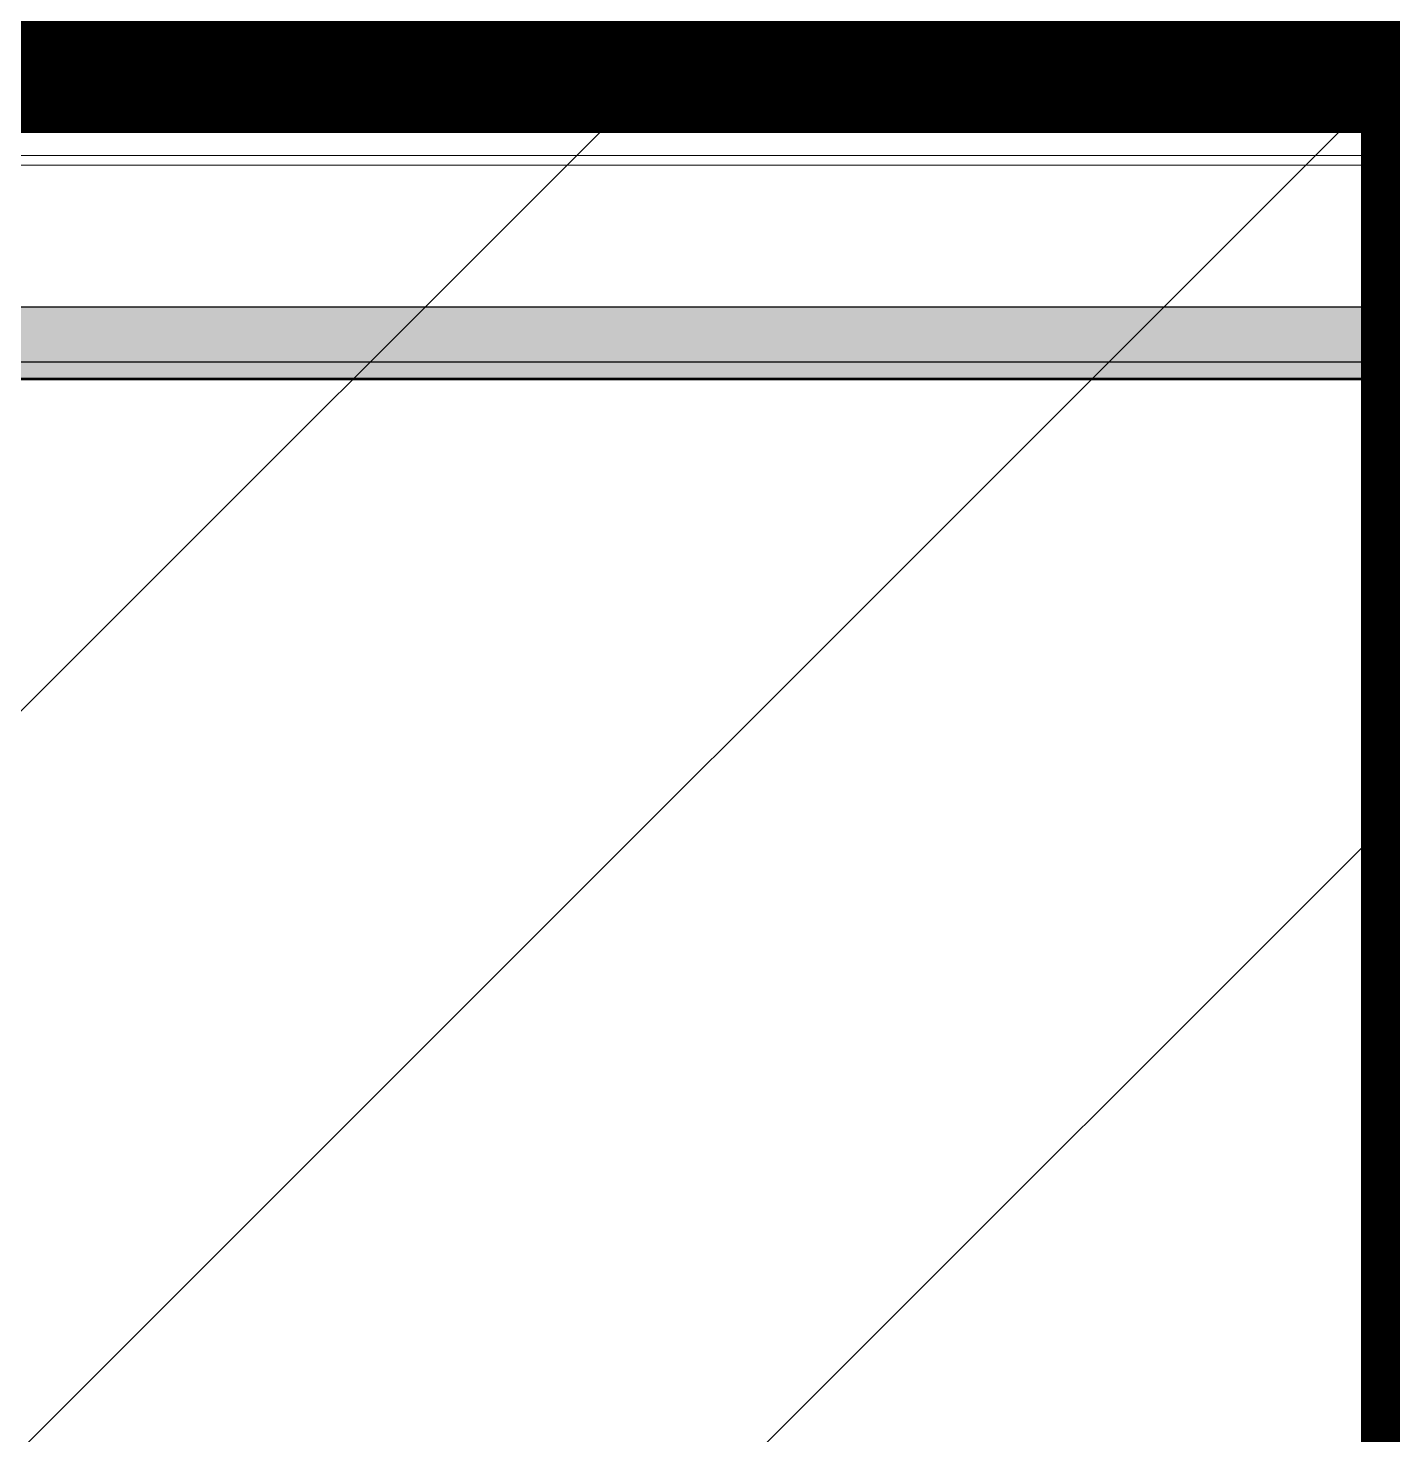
# Model space of a CAD drawing. Header units: millimetres. Extents: x 4739419 to 5837985, y 2291271 to 3446271.
# Drawn here: x 4901032 to 4903520, y 2411466 to 2414032 of the extents above; entities that cross this region are included whole.
import ezdxf

# ---------------------------------------------------------------- set-up
doc = ezdxf.new("R2010")
doc.units = ezdxf.units.MM
doc.layers.get('0').update_dxf_attribs({"color": 255})
for name, color, linetype in [('HEB-Angle joint', 1, 'Continuous'), ('HEB-Area(PC Topping)', 3, 'Continuous'), ('XR-평면도$0$A-ELEV-PATT', 9, 'Continuous')]:
    doc.layers.add(name, color=color, linetype=linetype)
for name, color, linetype, lineweight in [('XR-평면도$0$A-CNTL', 9, 'Continuous', 15), ('XR-평면도$0$A-ELEV-LIN2', 9, 'Continuous', 25), ('XR-평면도$0$A-ELEV-LIN3', 9, 'Continuous', 18)]:
    doc.layers.add(name, color=color, linetype=linetype, lineweight=lineweight)

# ---------------------------------------------------------------- blocks, each defined once
blk = doc.blocks.new('XR-평면도$0$중심선(210216)')
at = {"layer": 'XR-평면도$0$A-CNTL', "ltscale": 300}
blk.add_lwpolyline([(-10000, 77000), (186000, 77000)], dxfattribs=at)
blk = doc.blocks.new('XR-평면도$0$스크린+범퍼_기준층(도크레밸러)')
at = {"layer": 'XR-평면도$0$A-ELEV-PATT', "ltscale": 0.002}
h = blk.add_hatch(dxfattribs=at)
h.set_pattern_fill('AR-HBONE', color=256, scale=0.1, angle=450, style=0)
h.set_pattern_definition([(134.9999999999999, (-50954683.46360894, -21380461.16435627), (-14.36840979371065, 1.925005058231595e-14), [30.48, -10.16]), (224.9999999999999, (-50954690.64780895, -21380453.98015628), (-14.36840979371065, 1.925005058231595e-14), [30.47999999999999, -10.16])])
h.paths.add_polyline_path([(32.00000000023283, -4397.999999999942), (2.000000000232831, -4397.999999999942), (2.000000000232831, -601.9999999999709), (32.00000000023283, -602.0000000000291)])
h = blk.add_hatch(dxfattribs=at)
h.set_pattern_fill('AR-SAND', color=256, angle=450, style=0)
h.set_pattern_definition([(127.4999999999999, (-50954928.29214451, -21381394.80924601), (-48.94132373293423, -1.600031295983984), [0, -38.60799999999978, 0, -43.17999999999977, 0, -41.27499999999976]), (97.49999999999987, (-50954928.29214451, -21381394.80924601), (-71.68251005683534, 44.95232831380034), [0, -20.82799999999998, 0, -34.79799999999996, 0, -13.33499999999999]), (57.49999999999962, (-50954928.29214451, -21381426.05124601), (-0.143718467854471, 79.0992370241458), [0, -12.69999999999983, 0, -45.71999999999935, 0, -59.68999999999935]), (47.49999999999965, (-50954928.29214451, -21381426.05124601), (-22.29293232572153, 76.35564524722973), [0, -6.349999999999993, 0, -29.97199999999997, 0, -34.28999999999996])])
edge = h.paths.add_edge_path()
edge.add_line((123.6666666718666, -4397.999999997381), (32.00000000273576, -4397.999999999942))
edge.add_line((32.00000000279397, -4397.999999999942), (31.99999999755444, -601.9999999996217))
edge.add_line((31.99999999743886, -601.9999999996217), (123.6666666718083, -601.9999999986903))
edge.add_arc((123.6666666718666, -610.3333333320625), 8.333333333343035, 359.9999999997999, 450, ccw=False)
edge.add_line((132.0000000051223, -610.3333333320625), (132.0000000050649, -4389.666666664009))
edge.add_arc((123.6666666718666, -4389.666666664125), 8.333333333255723, 270, 360.00000000100056, ccw=False)
at = {"layer": 'XR-평면도$0$A-ELEV-LIN3'}
blk.add_line((2.328306436538696e-10, -4399.999999999942), (2.328306436538696e-10, -599.9999999999709), dxfattribs=at)
at = {"layer": 'XR-평면도$0$A-ELEV-LIN3', "linetype": 'Continuous'}
blk.add_lwpolyline([(408.7500000002328, -619.5000000037016), (408.7500000002328, -10380.5000000036), (391.2500000002324, -10380.5000000036), (391.2500000002324, -619.5000000037016)], dxfattribs=at)
at = {"layer": 'XR-평면도$0$A-ELEV-PATT'}
for p, q in [((32.00000000768341, -4397.999999999942), (32.00000000023283, -602.0000000074215)), ((132.0000000002328, -4389.666666664125), (132.0000000002328, -610.3333333320625)), ((21.8469793277327, -4381.103120453598), (13.54697932326235, -4384.520546331943)), ((21.8469793277327, -4381.103120453598), (13.54697932326235, -4384.520546331943)), ((16.55514530115761, -4381.448969915451), (13.54697932326235, -4382.687546335103)), ((16.55514530115761, -4381.448969915451), (13.54697932326235, -4382.687546335103)), ((21.8469793277327, -4382.936120457889), (13.54697932326235, -4386.353546328784)), ((21.8469793277327, -4382.936120457889), (13.54697932326235, -4386.353546328784)), ((21.8469793277327, -4384.76912045473), (13.54697932326235, -4388.186546333076)), ((21.8469793277327, -4384.76912045473), (13.54697932326235, -4388.186546333076)), ((21.8469793277327, -4386.602120451571), (13.54697932326235, -4390.019546329917)), ((21.8469793277327, -4386.602120451571), (13.54697932326235, -4390.019546329917)), ((14.54697932326235, -4377.6309999972), (14.54697932326235, -4381.883446127118)), ((14.54697932326235, -4382.687546335103), (14.54697932326235, -4383.716446123959)), ((14.54697932326235, -4384.520546331943), (14.54697932326235, -4385.549446128251)), ((14.54697932326235, -4386.353546328784), (14.54697932326235, -4387.382446125092)), ((20.8469793277327, -4377.6309999972), (20.8469793277327, -4381.103120453598)), ((20.8469793277327, -4381.907220661582), (20.8469793277327, -4382.936120457889)), ((20.8469793277327, -4383.740220658423), (20.8469793277327, -4384.76912045473)), ((20.8469793277327, -4385.573220662714), (20.8469793277327, -4386.602120451571)), ((20.8469793277327, -4387.406220659555), (20.8469793277327, -4388.435120455862)), ((2.000000000232831, -4397.999999999942), (123.6666666718666, -4397.999999999942)), ((22.94697932177223, -4403.799999996962), (12.44697932177223, -4403.799999996962)), ((12.44697932177223, -4407.499999999942), (12.44697932177223, -4403.799999996962)), ((21.8469793277327, -4388.435120455862), (13.54697932326235, -4391.852546334208)), ((21.8469793277327, -4388.435120455862), (13.54697932326235, -4391.852546334208)), ((21.8469793277327, -4390.268120452703), (13.54697932326235, -4393.685546331049)), ((21.8469793277327, -4390.268120452703), (13.54697932326235, -4393.685546331049)), ((21.8469793277327, -4392.101120456995), (13.54697932326235, -4395.518546335341)), ((21.8469793277327, -4392.101120456995), (13.54697932326235, -4395.518546335341)), ((21.8469793277327, -4393.934120453836), (13.54697932326235, -4397.351546332182)), ((21.8469793277327, -4393.934120453836), (13.54697932326235, -4397.351546332182)), ((21.8469793277327, -4395.767120458127), (13.54697932326235, -4399.184546329023)), ((21.8469793277327, -4395.767120458127), (13.54697932326235, -4399.184546329023)), ((21.76729872100987, -4408.000000007392), (13.62665992998518, -4408.000000007392)), ((14.54697932326235, -4388.186546333076), (14.54697932326235, -4389.215446121932)), ((14.54697932326235, -4390.019546329917), (14.54697932326235, -4391.048446126224)), ((14.54697932326235, -4391.852546334208), (14.54697932326235, -4392.881446123065)), ((14.54697932326235, -4393.685546331049), (14.54697932326235, -4394.714446127356)), ((14.54697932326235, -4395.518546335341), (14.54697932326235, -4396.547446124197)), ((14.54697932326235, -4397.351546332182), (14.54697932326235, -4398.380446128489)), ((14.54697932326235, -4399.184546329023), (14.54697932326235, -4399.999999999942)), ((14.98343306058086, -4407.499999999942), (14.98343306058086, -4403.799999996962)), ((21.8469793277327, -4397.600120454968), (15.9423779847566, -4399.999999999942)), ((20.4105255829636, -4407.499999999942), (20.4105255829636, -4403.799999996962)), ((20.8469793277327, -4389.239220663847), (20.8469793277327, -4390.268120452703)), ((20.8469793277327, -4391.072220660688), (20.8469793277327, -4392.101120456995)), ((20.8469793277327, -4392.905220657529), (20.8469793277327, -4393.934120453836)), ((20.8469793277327, -4394.73822066182), (20.8469793277327, -4395.767120458127)), ((20.8469793277327, -4396.571220658661), (20.8469793277327, -4397.600120454968)), ((20.8469793277327, -4398.404220662953), (20.8469793277327, -4399.999999999942)), ((22.94697932177223, -4407.499999999942), (22.94697932177223, -4403.799999996962))]:
    blk.add_line(p, q, dxfattribs=at)
at = {"layer": 'XR-평면도$0$A-ELEV-PATT', "ltscale": 0.002}
blk.add_lwpolyline([(52.00000000023283, -601.9999999999709), (52.00000000023283, -599.9999999999709), (2.328306436538696e-10, -599.9999999999709), (2.328306436538696e-10, -4399.999999999942), (52.00000000023283, -4399.999999999942), (52.00000000023283, -4397.999999999942), (2.000000000232831, -4397.999999999942), (2.000000000232831, -601.9999999999709)], close=True, dxfattribs=at)
at = {"layer": 'XR-평면도$0$A-ELEV-PATT'}
for points in [[(32.00000000023283, -4397.999999999942), (2.000000000232831, -4397.999999999942), (2.000000000232831, -602.0000000074215), (32.00000000023283, -602.0000000074215)], [(14.54697932326235, -4383.089596435369), (13.54697932326235, -4382.687546335103), (14.54697932326235, -4383.491646535636)], [(14.54697932326235, -4384.92259643221), (13.54697932326235, -4384.520546331943), (14.54697932326235, -4385.324646539928)], [(14.54697932326235, -4386.755596436502), (13.54697932326235, -4386.353546328784), (14.54697932326235, -4387.157646536769)], [(20.8469793277327, -4379.672170557023), (16.55867688381113, -4381.476693019213), (14.54697932326235, -4380.305336333753), (16.96504492335953, -4377.804331518651), (17.69697932177223, -4372.83100000018)], [(14.54697932326235, -4377.6309999972), (17.69697932177223, -4372.83100000018), (20.8469793277327, -4377.6309999972)], [(20.8469793277327, -4380.701070353331), (21.8469793277327, -4381.103120453598), (20.8469793277327, -4380.299020245613)], [(20.8469793277327, -4380.701070353331), (21.8469793277327, -4381.103120453598), (20.8469793277327, -4380.299020245613)], [(20.8469793277327, -4382.534070350172), (21.8469793277327, -4382.936120457889), (20.8469793277327, -4382.132020249905)], [(20.8469793277327, -4382.534070350172), (21.8469793277327, -4382.936120457889), (20.8469793277327, -4382.132020249905)], [(20.8469793277327, -4384.367070354463), (21.8469793277327, -4384.76912045473), (20.8469793277327, -4383.965020246746)], [(20.8469793277327, -4384.367070354463), (21.8469793277327, -4384.76912045473), (20.8469793277327, -4383.965020246746)], [(20.8469793277327, -4386.200070351304), (21.8469793277327, -4386.602120451571), (20.8469793277327, -4385.798020251037)], [(20.8469793277327, -4386.200070351304), (21.8469793277327, -4386.602120451571), (20.8469793277327, -4385.798020251037)], [(20.8469793277327, -4388.033070348145), (21.8469793277327, -4388.435120455862), (20.8469793277327, -4387.631020247878)], [(20.8469793277327, -4388.033070348145), (21.8469793277327, -4388.435120455862), (20.8469793277327, -4387.631020247878)], [(14.54697932326235, -4388.588596433343), (13.54697932326235, -4388.186546333076), (14.54697932326235, -4388.99064654106)], [(14.54697932326235, -4390.421596437634), (13.54697932326235, -4390.019546329917), (14.54697932326235, -4390.823646537901)], [(14.54697932326235, -4392.254596434475), (13.54697932326235, -4391.852546334208), (14.54697932326235, -4392.656646534742)], [(14.54697932326235, -4394.087596431316), (13.54697932326235, -4393.685546331049), (14.54697932326235, -4394.489646539034)], [(14.54697932326235, -4395.920596435608), (13.54697932326235, -4395.518546335341), (14.54697932326235, -4396.322646535875)], [(14.54697932326235, -4397.753596432449), (13.54697932326235, -4397.351546332182), (14.54697932326235, -4398.155646540166)], [(14.54697932326235, -4399.58659643674), (13.54697932326235, -4399.184546329023), (14.54697932326235, -4399.988646537007)], [(15.06153846555389, -4399.999999999942), (20.8469793277327, -4397.600120454968), (21.8469793277327, -4397.600120454968), (20.8469793277327, -4398.404220662953), (17.00000000023283, -4399.999999999942)], [(20.8469793277327, -4389.866070352437), (21.8469793277327, -4390.268120452703), (20.8469793277327, -4389.46402025217)], [(20.8469793277327, -4389.866070352437), (21.8469793277327, -4390.268120452703), (20.8469793277327, -4389.46402025217)], [(20.8469793277327, -4391.699070349277), (21.8469793277327, -4392.101120456995), (20.8469793277327, -4391.297020249011)], [(20.8469793277327, -4391.699070349277), (21.8469793277327, -4392.101120456995), (20.8469793277327, -4391.297020249011)], [(20.8469793277327, -4393.532070353569), (21.8469793277327, -4393.934120453836), (20.8469793277327, -4393.130020245851)], [(20.8469793277327, -4393.532070353569), (21.8469793277327, -4393.934120453836), (20.8469793277327, -4393.130020245851)], [(20.8469793277327, -4395.36507035041), (21.8469793277327, -4395.767120458127), (20.8469793277327, -4394.963020250143)], [(20.8469793277327, -4395.36507035041), (21.8469793277327, -4395.767120458127), (20.8469793277327, -4394.963020250143)], [(20.8469793277327, -4397.198070354701), (21.8469793277327, -4397.600120454968), (20.8469793277327, -4396.796020246984)]]:
    blk.add_lwpolyline(points, dxfattribs=at)
for points in [[(13.54697932326235, -4384.520546331943), (14.54697932326235, -4383.716446123959), (20.8469793277327, -4381.103120453598), (21.8469793277327, -4381.103120453598), (20.8469793277327, -4381.907220661582), (14.54697932326235, -4384.520546331943)], [(13.54697932326235, -4382.687546335103), (14.54697932326235, -4381.883446127118), (15.55514530115761, -4381.448969915451), (16.55514530115761, -4381.448969915451), (15.55514530115761, -4382.253070123435), (14.54697932326235, -4382.687546335103)], [(13.54697932326235, -4386.353546328784), (14.54697932326235, -4385.549446128251), (20.8469793277327, -4382.936120457889), (21.8469793277327, -4382.936120457889), (20.8469793277327, -4383.740220658423), (14.54697932326235, -4386.353546328784)], [(13.54697932326235, -4388.186546333076), (14.54697932326235, -4387.382446125092), (20.8469793277327, -4384.76912045473), (21.8469793277327, -4384.76912045473), (20.8469793277327, -4385.573220662714), (14.54697932326235, -4388.186546333076)], [(13.54697932326235, -4390.019546329917), (14.54697932326235, -4389.215446121932), (20.8469793277327, -4386.602120451571), (21.8469793277327, -4386.602120451571), (20.8469793277327, -4387.406220659555), (14.54697932326235, -4390.019546329917)], [(8.696979321772233, -4400.799999996962), (26.69697932177223, -4400.799999996962), (26.69697932177223, -4399.999999999942), (8.696979321772233, -4399.999999999942)], [(13.39697932475246, -4403.799999996962), (21.996979318792, -4403.799999996962), (26.69697932177223, -4400.799999996962), (8.696979321772233, -4400.799999996962)], [(13.54697932326235, -4391.852546334208), (14.54697932326235, -4391.048446126224), (20.8469793277327, -4388.435120455862), (21.8469793277327, -4388.435120455862), (20.8469793277327, -4389.239220663847), (14.54697932326235, -4391.852546334208)], [(13.54697932326235, -4393.685546331049), (14.54697932326235, -4392.881446123065), (20.8469793277327, -4390.268120452703), (21.8469793277327, -4390.268120452703), (20.8469793277327, -4391.072220660688), (14.54697932326235, -4393.685546331049)], [(13.54697932326235, -4395.518546335341), (14.54697932326235, -4394.714446127356), (20.8469793277327, -4392.101120456995), (21.8469793277327, -4392.101120456995), (20.8469793277327, -4392.905220657529), (14.54697932326235, -4395.518546335341)], [(13.54697932326235, -4397.351546332182), (14.54697932326235, -4396.547446124197), (20.8469793277327, -4393.934120453836), (21.8469793277327, -4393.934120453836), (20.8469793277327, -4394.73822066182), (14.54697932326235, -4397.351546332182)], [(13.54697932326235, -4399.184546329023), (14.54697932326235, -4398.380446128489), (20.8469793277327, -4395.767120458127), (21.8469793277327, -4395.767120458127), (20.8469793277327, -4396.571220658661), (14.54697932326235, -4399.184546329023)]]:
    blk.add_lwpolyline(points, close=True, dxfattribs=at)
for centre, radius, start, end in [((13.71520619117655, -4406.141600616218), 1.858399387227786, 226.96620146082, 313.0337985391801), ((17.69697932177223, -4400.386666662933), 7.613333333272044, 249.1194857962353, 290.8805142037647), ((21.67875245236792, -4406.141600616218), 1.858399387227786, 226.96620146082, 313.0337985391801), ((123.6666666718666, -4389.666666664125), 8.333333333333332, 270, 0)]:
    blk.add_arc(centre, radius, start, end, dxfattribs=at)

msp = doc.modelspace()

# ---------------------------------------------------------------- hatches: boundary and pattern name
at = {"layer": 'HEB-Area(PC Topping)'}
h = msp.add_hatch(dxfattribs=at)
h.set_pattern_fill('ANSI31', color=256, scale=300)
h.set_pattern_definition([(45, (152467.4451621212, -0.0009776512160897255), (-673.5192090801866, 673.5192090801866), [])])
h.paths.add_polyline_path([(4865461.816701667, 2413991.224557994), (4865511.822270834, 2394416.614147173), (4898114.539886151, 2394416.614147173), (4898114.539886164, 2377621.693733729), (4911154.53988619, 2377621.694711374), (4911154.539886164, 2394421.693733723), (4943111.809536785, 2394421.693733723), (4943111.809536785, 2413991.224557994), (4905611.806670832, 2413991.224557994), (4905611.82386655, 2410391.224557994), (4903611.809536785, 2410391.224557994), (4903611.826732503, 2413991.224557994)])

# ---------------------------------------------------------------- linework, layer by layer
at = {"layer": 'HEB-Angle joint', "const_width": 300}
msp.add_lwpolyline([(4903611.826732503, 2413991.225535645), (4865461.816701667, 2413991.225535645), (4865511.822270834, 2394416.615124824), (4898114.539886151, 2394416.615124824), (4898114.539886164, 2377621.694711381), (4911154.53988619, 2377621.695689025), (4911154.539886164, 2394421.694711374), (4943111.809536785, 2394421.694711374), (4943111.809536785, 2413991.225535645), (4905611.806670832, 2413991.225535645), (4905611.82386655, 2410391.225535645), (4903611.809536785, 2410391.225535645), (4903611.826732503, 2413991.225535645)], dxfattribs=at)
at = {"layer": 'HEB-Area(PC Topping)'}
msp.add_lwpolyline([(4877661.816701666, 2413391.225535645), (4903611.82386655, 2413391.225535645), (4903611.816701667, 2410391.225535645), (4905611.82386655, 2410391.225535645), (4905611.82386655, 2413391.225535645), (4921661.816701666, 2413391.225535645), (4921661.82386655, 2413891.225535645), (4931561.823866549, 2413891.225535601), (4931561.823866549, 2413391.225535645), (4958611.816701667, 2413391.225535645), (4958611.816701667, 2410391.225535645), (4960611.82386655, 2410391.225535645), (4960611.82386655, 2413391.225535645), (4987661.816701666, 2413391.225535645), (4987661.816701666, 2413891.225535631), (4998711.82386655, 2413891.225535631), (4998711.82386655, 2346691.225535645), (4993711.823866571, 2346691.225535645), (4993711.823866571, 2336391.225535645), (4993711.823866571, 2335791.225535645), (4870511.816701689, 2335791.225535645)], dxfattribs=at)
at = {"layer": 'XR-평면도$0$A-ELEV-LIN2'}
for p, q in [((4899661.809536785, 2413391.225535645), (4909561.809536785, 2413391.225535645)), ((4899661.816701667, 2413391.225535645), (4909561.816701667, 2413391.225535645)), ((4899661.816701667, 2413391.225535645), (4909561.816701667, 2413391.225535645))]:
    msp.add_line(p, q, dxfattribs=at)
at = {"layer": 'XR-평면도$0$A-ELEV-LIN3'}
for points in [[(4921661.809536762, 2426291.225535645), (4921661.809536762, 2426891.225535645), (4920561.809536762, 2426891.225535645), (4920561.809536762, 2425391.225535645), (4921661.809536789, 2425391.225535645), (4921661.809536785, 2413891.225535645), (4881011.80953682, 2413891.225535645), (4881011.809536817, 2420891.225551459), (4876561.809536781, 2420891.225551459), (4876561.809536798, 2425391.225535645), (4877661.809536798, 2425391.225535645), (4877661.809536785, 2426891.225535645), (4876561.809536786, 2426891.225535645), (4876561.809536786, 2426291.225535645), (4866511.809536785, 2426291.225535645), (4866511.809536785, 2426891.225535645), (4866211.809536785, 2426891.225535645), (4866211.809536785, 2441591.225535645), (4866911.809536785, 2441591.225535645), (4866911.809536785, 2442991.225535645)], [(4921661.816701644, 2426291.225535645), (4921661.816701644, 2426891.225535645), (4920561.816701644, 2426891.225535645), (4920561.816701644, 2425391.225535645), (4921661.816701671, 2425391.225535645), (4921661.816701667, 2413891.225535645), (4881011.816701703, 2413891.225535645), (4881011.8167017, 2420891.225551459), (4876561.816701664, 2420891.225551459), (4876561.81670168, 2425391.225535645), (4877661.81670168, 2425391.225535645), (4877661.816701667, 2426891.225535645), (4876561.816701668, 2426891.225535645), (4876561.816701668, 2426291.225535645), (4866511.816701667, 2426291.225535645), (4866511.816701667, 2426891.225535645), (4866211.816701667, 2426891.225535645), (4866211.816701667, 2441591.225535645), (4866911.816701667, 2441591.225535645), (4866911.816701667, 2442991.225535645)], [(4921661.816701644, 2426291.225535645), (4921661.816701644, 2426891.225535645), (4920561.816701644, 2426891.225535645), (4920561.816701644, 2425391.225535645), (4921661.816701671, 2425391.225535645), (4921661.816701667, 2413891.225535645), (4881011.816701703, 2413891.225535645), (4881011.8167017, 2420891.225551459), (4876561.816701664, 2420891.225551459), (4876561.81670168, 2425391.225535645), (4877661.81670168, 2425391.225535645), (4877661.816701667, 2426891.225535645), (4876561.816701668, 2426891.225535645), (4876561.816701668, 2426291.225535645), (4866511.816701667, 2426291.225535645), (4866511.816701667, 2426891.225535645), (4866211.816701667, 2426891.225535645), (4866211.816701667, 2441591.225535645), (4866911.816701667, 2441591.225535645), (4866911.816701667, 2442991.225535645)], [(5001611.809536785, 2425791.225535645), (5001611.809536785, 2427291.225535645), (5000011.809536785, 2427291.225535645), (5000011.809536785, 2426391.225535645), (4987761.809536785, 2426391.225535645), (4987761.809536785, 2426991.225535645), (4986461.809536785, 2426991.225535645), (4986461.809536785, 2425291.225535645), (4987561.809536785, 2425291.225535645), (4987561.809536785, 2413991.225535645), (4931661.809536781, 2413991.225535645), (4931661.809536785, 2425291.225535645), (4932761.809536785, 2425291.225535645), (4932761.809536785, 2426991.225535645), (4931461.809536762, 2426991.225535645), (4931461.809536762, 2426391.225535654), (4921761.809536762, 2426391.225535654), (4921761.809536762, 2426991.225535645), (4920461.809536762, 2426991.225535645), (4920461.809536762, 2425291.225535645), (4921561.809536789, 2425291.225535645), (4921561.809536785, 2413991.225535645), (4881111.80953682, 2413991.225535645)], [(5001611.816701667, 2425791.225535645), (5001611.816701667, 2427291.225535645), (5000011.816701667, 2427291.225535645), (5000011.816701667, 2426391.225535645), (4987761.816701667, 2426391.225535645), (4987761.816701667, 2426991.225535645), (4986461.816701667, 2426991.225535645), (4986461.816701667, 2425291.225535645), (4987561.816701667, 2425291.225535645), (4987561.816701667, 2413991.225535645), (4931661.816701664, 2413991.225535645), (4931661.816701667, 2425291.225535645), (4932761.816701667, 2425291.225535645), (4932761.816701667, 2426991.225535645), (4931461.816701644, 2426991.225535645), (4931461.816701644, 2426391.225535654), (4921761.816701644, 2426391.225535654), (4921761.816701644, 2426991.225535645), (4920461.816701644, 2426991.225535645), (4920461.816701644, 2425291.225535645), (4921561.816701671, 2425291.225535645), (4921561.816701667, 2413991.225535645), (4881111.816701703, 2413991.225535645)], [(5001611.816701667, 2425791.225535645), (5001611.816701667, 2427291.225535645), (5000011.816701667, 2427291.225535645), (5000011.816701667, 2426391.225535645), (4987761.816701667, 2426391.225535645), (4987761.816701667, 2426991.225535645), (4986461.816701667, 2426991.225535645), (4986461.816701667, 2425291.225535645), (4987561.816701667, 2425291.225535645), (4987561.816701667, 2413991.225535645), (4931661.816701664, 2413991.225535645), (4931661.816701667, 2425291.225535645), (4932761.816701667, 2425291.225535645), (4932761.816701667, 2426991.225535645), (4931461.816701644, 2426991.225535645), (4931461.816701644, 2426391.225535654), (4921761.816701644, 2426391.225535654), (4921761.816701644, 2426991.225535645), (4920461.816701644, 2426991.225535645), (4920461.816701644, 2425291.225535645), (4921561.816701671, 2425291.225535645), (4921561.816701667, 2413991.225535645), (4881111.816701703, 2413991.225535645)]]:
    msp.add_lwpolyline(points, dxfattribs=at)

# ---------------------------------------------------------------- block references
at = {"rotation": 90}
for p in [(4899111.809536781, 2413391.225535645), (4899111.816701664, 2413391.225535645), (4899111.816701664, 2413391.225535645)]:
    msp.add_blockref('XR-평면도$0$스크린+범퍼_기준층(도크레밸러)', p, dxfattribs=at)
at = {"layer": 'XR-평면도$0$A-CNTL'}
msp.add_blockref('XR-평면도$0$중심선(210216)', (4866111.809536785, 2336391.225535645), dxfattribs=at)

doc.saveas('drawing.dxf')
